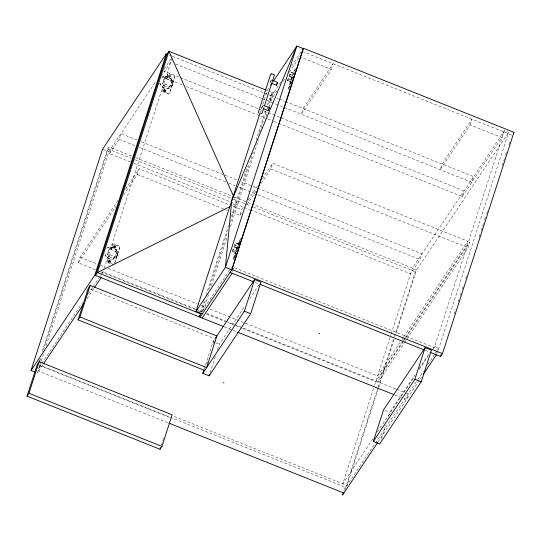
<?xml version="1.0" encoding="UTF-8"?>
<svg xmlns="http://www.w3.org/2000/svg" width="541" height="541" viewBox="0 0 541 541"><rect width="100%" height="100%" fill="white"/><g stroke="black" fill="none" stroke-linecap="round" stroke-linejoin="round"><path stroke-width="0.41" stroke-dasharray="2.71 2.03" d="M288.908 89.055L288.191 88.758L288.306 88.19L293.709 71.493L295.359 68.66M236.201 253.242L232.346 251.7L232.434 250.909L234.591 244.748L235.917 242.76L238.446 243.768M287.569 80.21L291.43 81.752L291.342 82.536L287.481 80.994L287.569 80.21L289.726 74.043L291.051 72.054L293.58 73.062M262.493 107.558L263.068 105.292M233.874 259.173L233.888 259.646M240.61 239.278L240.698 238.696L238.48 242.456L233.103 259.125L233.766 259.761M288.975 88.589L293.56 74.381M39.047 361.253L39.567 359.65M42.157 351.636L107.645 148.87L108.924 146.963L132.471 156.363M39.811 360.948L40.846 357.743M43.429 349.729L108.924 146.963M40.981 361.814L37.356 373.033L42.982 364.62M41.244 361.009L43.571 353.794M46.161 345.78L108.829 151.757L156.193 80.94M40.474 365.439L38.634 371.126L168.109 422.846M130.706 162.084L109.539 153.63L111.378 147.943M95.459 269.709L78.235 262.825L80.075 257.137L118.533 199.636M109.539 153.63L119.108 139.328L120.947 133.641L137.407 140.214M108.951 256.38L107.253 254.277L108.68 249.854L109.749 248.265L112.258 247.839L116.646 249.59L117.289 251.274L115.862 255.704L114.692 257.448L113.231 258.294L108.842 256.542L107.314 261.283A1.143 0.987 33.8 0 0 108.058 262.649L112.968 264.617M164.085 85.681L162.388 83.571L163.822 79.148L164.883 77.559L167.392 77.133L171.781 78.885L172.423 80.575L170.997 84.998L169.827 86.749L168.366 87.588L163.977 85.836L162.449 90.577A1.143 0.987 33.8 0 0 163.193 91.95L168.109 93.911A1.143 0.987 33.8 0 0 169.468 93.383L174.777 76.944A1.143 0.987 33.8 0 0 174.026 75.578L169.117 73.617A1.143 0.987 33.8 0 0 167.757 74.144L166.229 78.885L170.611 80.636L171.254 82.32L169.827 86.749M107.253 254.277L108.315 252.688L109.749 248.265M162.388 83.571L163.45 81.982L164.883 77.559M102.513 273.415L103.209 271.271M104.244 268.065L172.146 57.826M114.692 257.448L116.119 253.026L115.476 251.342L111.088 249.584L112.623 244.843A1.143 0.987 33.8 0 1 113.982 244.316L118.892 246.277A1.143 0.987 33.8 0 1 119.642 247.65L114.327 264.089M109.059 256.224L107.524 260.965A1.143 0.987 33.8 0 0 108.274 262.331L112.481 264.015M164.194 85.519L162.658 90.259A1.143 0.987 33.8 0 0 163.409 91.632L168.319 93.593A1.143 0.987 33.8 0 0 169.678 93.066L174.986 76.626A1.143 0.987 33.8 0 0 174.243 75.26M123.733 194.807L137.333 174.472L139.172 168.778L229.107 204.701M114.543 263.771L119.852 247.332A1.143 0.987 33.8 0 0 119.108 245.959L114.192 243.998A1.143 0.987 33.8 0 0 112.832 244.525L111.196 249.428L108.68 249.854M259.957 113.312L267.464 90.063L269.337 87.27M200.576 311.974L203.943 301.553M206.013 295.136L228.545 225.387M231.392 216.569L247.704 166.053M255.994 140.403L265.577 110.736M267.389 105.123L270.493 95.5L272.407 92.639L270.838 92.017M201.455 312.319L205.857 298.693M208.704 289.868L227.869 230.54M230.716 221.722L253.249 151.974M259.464 132.728L266.97 109.478M267.227 108.68L272.407 92.639M203.342 310.662L208.522 294.629M211.369 285.804L227.166 236.897M230.534 226.476L258.503 139.889M266.01 116.64L267.565 111.825M269.12 107.017L273.78 92.585L268.87 90.624M161.299 445.311L163.598 438.203M231.961 212.268L239.785 215.392L241.624 209.698L243.477 206.933M232.346 251.7L234.72 247.494L235.917 242.76M287.481 80.994L289.854 76.795L291.051 72.054M234.125 258.395L239.379 242.199M236.532 251.714L237.722 248.028L233.861 246.486M239.284 243.369L239.704 242.07M295.298 69.951L295.744 68.579M232.616 271.805L233.306 269.675M233.536 268.965L233.996 267.538M204.092 369.368L213.026 341.709L214.432 339.613M206.77 364.14L207.541 361.767M213.411 343.589L214.432 340.431M261.093 183.527L270.825 168.988L272.657 163.294L467.735 241.212L465.896 246.906L405.337 337.449M210.151 372.681L215.514 356.086M217.556 349.763L219.342 344.232L245.026 305.834M331.261 69.41L333.1 63.723L303.122 108.538L301.29 114.225L331.261 69.41L299.687 56.798M373.588 388.397L342.778 483.769L373.27 438.183M374.622 385.192L390.927 334.703M391.19 333.898L412.418 268.18L504.361 130.712L508.574 132.396L438.934 347.991L437.256 350.5M343.981 490.687L344.441 489.267L417.564 379.938M345.253 488.78L377.814 387.978M378.071 387.18L394.125 337.489M394.382 336.685L415.353 271.771L508.574 132.396M394.105 339.586L346.991 485.453L172.735 415.853M396.174 333.175L416.624 269.864L254.06 204.931M250.652 209.996L410.578 273.868L420.141 259.565L421.98 253.878L241.671 181.857M470.203 124.903L472.036 119.216L442.065 164.031L440.225 169.718L470.203 124.903L501.778 137.515L503.617 131.828M381.182 439.211L385.774 424.983M388.58 416.293L389.858 412.337L415.075 374.636M274.091 121.488L462.237 196.633L464.077 190.946L280.63 117.674M432.847 349.114L434.727 346.308L504.361 130.712M436.817 353.368L437.5 351.237M437.73 350.521L438.19 349.101L232.671 267.011M454.291 313.983L455.84 309.168M458.173 301.952L459.208 298.747M460.242 295.542L461.284 292.336M462.318 289.124L463.353 285.918M465.686 278.703L467.235 273.895M479.15 237.012L480.185 233.807M481.22 230.601L483.553 223.386M484.587 220.173L485.622 216.968M486.657 213.763L488.212 208.954M502.197 165.661L504.53 158.439M505.565 155.233L506.599 152.028M508.932 144.812L509.967 141.607M235.301 255.717L235.105 256.251M239.507 241.421L239.879 240.65L239.609 241.469M235.234 256.238L235.369 255.873M294.859 70.506L294.588 71.006L294.852 70.188M290.098 84.849L289.888 85.546L290.104 85.187M290.125 85.823L288.204 88.778M169.144 75.524C168.684 76.944 171.132 76.159 170.05 75.213C168.271 75.267 170.287 75.125 170.077 76.18M169.299 75.287L169.482 76.017L170.239 75.936M164.444 90.07C163.984 91.483 166.432 90.699 165.357 89.752C163.571 89.813 165.593 89.664 165.384 90.719M164.606 89.826L164.789 90.557L165.539 90.482M114.002 246.229C113.549 247.643 115.997 246.865 114.915 245.912C113.13 245.972 115.152 245.83 114.942 246.879M114.165 245.993L114.347 246.723L115.105 246.642M109.309 260.769C108.849 262.182 111.297 261.404 110.222 260.451C108.437 260.512 110.459 260.37 110.249 261.425M109.465 260.532L109.654 261.262L110.405 261.181M291.038 82.726L291.389 82.158M164.166 69.025L171.24 58.448M161.204 76.396L170.767 62.093L172.336 62.722M166.229 78.885L167.392 77.133M163.977 85.836L165.147 84.092L163.45 81.982M170.611 80.636L171.781 78.885M171.254 82.32L172.423 80.575M168.366 87.588L169.536 85.843L170.997 84.998M159.872 83.192A6.661 5.762 33.8 0 0 163.26 87.574L164.302 88.082A6.661 5.762 33.8 0 0 172.227 85.005L172.336 84.849A6.661 5.762 33.8 0 0 167.981 76.863L166.885 76.518A6.661 5.762 33.8 0 0 161.766 77.505M125.566 189.113L139.172 168.778M78.235 262.825L115.76 206.73M111.088 249.584L112.258 247.839M108.842 256.542L110.012 254.791L108.315 252.688M115.355 247.271A1.143 0.987 33.8 0 0 114.591 245.546A1.143 0.987 33.8 0 0 113.468 246.845A1.143 0.987 33.8 0 0 115.355 247.271L115.456 247.136M115.476 251.342L116.646 249.59M39.195 367.346L41.542 363.843M41.88 363.329L82.34 302.845M88.406 293.777L92.653 287.42M93.106 286.75L98.753 278.304M99.213 277.614L100.626 275.497M101.093 274.808L102.973 271.995L195.565 308.979M116.119 253.026L117.289 251.274M113.231 258.294L114.401 256.542L115.862 255.704M87.067 298.72L94.1 288.204M105.096 254.933A6.661 5.762 33.8 0 0 108.126 258.28L109.167 258.787A6.661 5.762 33.8 0 0 117.093 255.71L117.194 255.548A6.661 5.762 33.8 0 0 112.846 247.562L111.75 247.223A6.661 5.762 33.8 0 0 107.503 247.663M280.793 82.104L271.548 95.926L269.709 101.613L276.735 91.111M291.538 66.036L301.053 51.808M283.295 81.306L285.168 78.506M289.381 72.203L298.747 58.198M248.109 200.001L258.3 184.765M262.466 178.53L272.657 163.294M239.785 215.392L242.097 211.93M246.73 204.998L256.461 190.459M234.672 257.144L233.09 259.477M201.915 311.515L231.42 267.403M249.699 298.848L259.038 284.891M462.237 196.633L501.778 137.515M400.13 342.284L377.598 375.975L210.043 309.053M402.01 339.478L403.417 337.374M403.89 336.671L467.735 241.212M402.991 340.958L375.758 381.669L242.659 328.502M403.458 340.255L404.864 338.152M403.173 341.723L379.701 376.813L377.868 382.507L404.154 343.204M403.647 341.019L405.527 338.213M405.993 337.51L469.838 242.057L468.006 247.744L406.501 339.694M404.627 342.5L406.034 340.39M419.282 368.353L429.554 352.996M377.496 431.874L414.555 376.468M419.248 369.449L428.161 356.127M417.828 379.552L423.454 371.133M427.877 364.519L435.18 353.598M435.377 353.307L437.06 350.791M378.186 441.76L421.365 377.199M263.075 105.576C262.399 106.009 261.012 107.997 262.371 107.977M271.237 80.007L270.716 81.84M271.122 80.453L270.013 81.745L270.486 82.739M232.887 205.167L236.674 203.281L233.922 197.113M163.822 79.148L166.33 78.722L167.967 73.826A1.143 0.987 33.8 0 1 169.326 73.299M302.291 51.415L512.036 135.189M291.281 72.366L293.391 73.211M289.726 74.043L293.587 75.584M288.995 75.781L292.857 77.322M289.854 76.795L291.957 77.633M288.806 79.013L291.335 80.021M290.963 79.973L291.315 80.115M290.348 83.375L290.7 83.51M169.347 55.101L171.7 56.041M172.484 56.352L273.861 96.846M276.87 98.049L278.48 98.692M279.224 98.989L284.708 101.181M285.492 101.492L473.639 176.643L471.806 182.331L265.624 99.984M175.473 63.973L261.709 98.415M262.493 98.733L264.84 99.666M163.037 70.709L179.504 77.282M180.288 77.593L279.846 117.363M161.989 76.707L182.371 84.849M186.287 86.418L267.038 118.668M267.815 118.979L273.306 121.17M165.147 84.092L169.536 85.843M270.825 168.988L465.896 246.906M141.329 141.776L224.427 174.973M225.212 175.284L237.756 180.295M119.108 139.328L135.575 145.901M139.49 147.47L225.725 181.911M228.863 183.162L235.132 185.671M239.054 187.233L254.73 193.495M257.868 194.753L420.141 259.565M135.615 157.62L233.732 196.809M234.463 197.1L247.075 202.138M247.785 202.422L253.357 204.647M107.645 148.87L131.199 158.27M135.122 159.838L232.454 198.716M233.239 199.034L250.51 205.932M253.648 207.183L415.353 271.771M103.216 149.512L108.829 151.757M133.843 163.335L230.27 201.854M231.054 202.165L249.868 209.678M233.022 206.263L241.624 209.698M137.333 174.472L224.928 209.455M225.705 209.766L227.274 210.395M236.147 243.071L238.953 244.194M234.591 244.748L237.675 245.979M234.72 247.494L237.526 248.617M233.671 249.712L236.83 250.977M239.474 242.361A6.661 0.798 -68.2 0 0 235.829 250.679L236.18 250.814M232.434 250.909L236.295 252.451M235.213 254.074L235.558 254.216M434.727 346.308L438.934 347.991M255.095 282.395L259.071 283.984M425.375 350.406L429.608 352.096M110.012 254.791L114.401 256.542M80.075 257.137L97.299 264.015M100.43 265.266L105.123 267.146M108.261 268.397L197.519 304.049M201.428 305.611L205.343 307.173M196.187 309.229L202.449 311.731M206.554 313.367L225.381 320.887M226.172 321.205L234.016 324.336M234.801 324.647L395.66 388.905M396.445 389.216L405.081 392.665M405.865 392.976L408.218 393.916L406.379 399.61L404.026 398.67M100.937 271.9L201.942 312.238M206.642 314.118L235.612 325.689M236.39 326L241.874 328.191M224.393 326.92L232.238 330.051M233.022 330.362L236.944 331.931M394.612 394.91L403.241 398.352M90.624 289.198L214.162 338.538M213.026 341.709L215.135 342.548M215.832 342.832L219.342 344.232M384.949 410.376L389.858 412.337M38.012 364.458L345.713 487.36M39.608 365.479L169.455 417.341M290.862 83.483A6.661 0.798 -68.2 0 1 293.35 74.881M290.74 83.125A6.661 0.798 -68.2 0 1 290.679 80.893A6.661 0.798 -68.2 0 1 293.438 73.792M293.864 72.947A6.661 0.798 -68.2 0 1 294.257 72.224M235.957 253.966A6.661 0.798 -68.2 0 1 237.763 246.608M238.209 245.587A6.661 0.798 -68.2 0 1 238.655 244.633M239.081 243.788A6.661 0.798 -68.2 0 1 239.474 243.071M235.903 253.425A6.661 0.798 -68.2 0 1 235.829 250.679M172.227 85.005A6.661 5.762 33.8 0 0 167.872 77.018L166.777 76.68A6.661 5.762 33.8 0 0 161.664 77.661M172.336 84.849A6.661 5.762 33.8 0 1 164.403 87.926L163.368 87.419A6.661 5.762 33.8 0 1 159.98 83.037M117.093 255.71A6.661 5.762 33.8 0 0 112.738 247.724L111.642 247.379A6.661 5.762 33.8 0 0 106.53 248.366M117.194 255.548A6.661 5.762 33.8 0 1 109.268 258.632L108.234 258.118A6.661 5.762 33.8 0 1 104.846 253.736M234.753 256.163L235.179 255.19L234.753 256.163M223.426 382.521L223.21 382.839L223.913 383.123L224.13 382.805L223.426 382.521M319.136 333.155L318.92 333.472L319.623 333.75L319.832 333.432L319.136 333.155M168.555 76.22A1.143 0.987 33.8 0 0 170.442 76.653A1.143 0.987 33.8 0 0 169.678 74.922A1.143 0.987 33.8 0 0 168.555 76.22M163.855 90.76A1.143 0.987 33.8 0 0 165.742 91.192A1.143 0.987 33.8 0 0 164.978 89.468A1.143 0.987 33.8 0 0 163.855 90.76M163.909 90.678A1.143 0.987 33.8 0 0 165.796 91.111A1.143 0.987 33.8 0 0 165.032 89.387A1.143 0.987 33.8 0 0 163.909 90.678M113.421 246.919A1.143 0.987 33.8 0 0 115.307 247.352A1.143 0.987 33.8 0 0 114.536 245.628A1.143 0.987 33.8 0 0 113.421 246.919M108.721 261.465A1.143 0.987 33.8 0 0 110.607 261.898A1.143 0.987 33.8 0 0 109.843 260.167A1.143 0.987 33.8 0 0 108.721 261.465M108.775 261.384A1.143 0.987 33.8 0 0 110.662 261.817A1.143 0.987 33.8 0 0 109.897 260.093A1.143 0.987 33.8 0 0 108.775 261.384"/><path stroke-width="0.81" d="M268.377 110.141L268.329 110.574L269.479 107.76L263.893 105.529M276.573 84.748L276.492 85.282L277.648 82.469L272.062 80.237M34.55 371.917L31.04 370.511L102.513 149.235L166.29 53.884L167.696 54.445M27.05 396.154L37.261 364.539L39.175 361.679L172.146 414.791L161.935 446.406L160.028 449.267L27.05 396.154L28.964 393.293L39.175 361.679M78.073 319.873L88.284 288.258L90.198 285.398L216.853 335.988L206.642 367.603L79.987 317.012L78.073 319.873L204.728 370.463M79.987 317.012L90.198 285.398M31.04 370.511L94.817 275.159L166.29 53.884M202.307 313.868L195.991 311.346L259.957 113.312M263.886 107.558L261.986 113.414L261.06 113.806M264.407 105.948L274.253 75.449L274.037 74.861M199.541 315.18L199.02 316.783L200.934 313.922L97.434 272.583L95.52 275.443L166.993 54.161L168.907 51.3L266.138 90.137M160.028 449.267L160.535 447.684M200.075 317.202L231.967 269.526L303.433 48.25L513.95 132.329L442.477 353.611L440.563 356.472L430.081 352.286M215.365 338.22L254.588 279.575L260.904 282.098L250.693 313.706L209.13 375.846L202.821 373.324L203.835 370.159M209.13 375.846L209.644 374.264M202.821 373.324L244.376 311.183L254.588 279.575M343.292 492.824L342.602 494.954L377.713 442.464M373.331 441.429L383.542 409.814L425.104 347.68L431.42 350.203L421.209 381.818L379.647 443.951L373.331 441.429L414.893 379.295L425.104 347.68M440.563 356.472L441.084 354.869M276.674 84.43L276.945 83.699M268.606 109.438L268.776 108.991M277.249 83.023L277.648 82.469M269.127 108.227L269.479 107.76M43.456 363.924L83.781 303.629M94.567 287.501L101.133 277.689M270.737 85.174L272.137 83.077M273.543 80.981L296.908 46.046L303.224 48.568L231.751 269.844L225.435 267.322L231.731 200.704L296.908 46.046L225.435 267.322L195.991 311.346M202.178 318.047L232.157 273.232M513.186 133.478L513.95 132.329M423.231 374.413L436.357 354.795M229.864 206.676L97.434 272.583L168.907 51.3L233.577 196.342M271.217 73.928L270.588 74.509L258.409 112.23L258.916 113.103M271.224 73.928L272.962 74.131L274.03 74.847M271.602 83.328L276.492 85.282M263.433 108.619L268.329 110.574M231.967 269.526L442.477 353.611M230.053 272.387L253.587 281.787M259.788 284.268L424.13 349.912M244.376 311.183L250.693 313.706M414.893 379.295L421.209 381.818M94.817 275.159L223.609 326.602M237.729 332.242L393.828 394.592M168.893 423.157L343.88 493.047M28.964 393.293L161.935 446.406M295.4 71.507A6.661 0.798 -68.2 0 1 295.183 72.683M294.967 73.495A6.661 0.798 -68.2 0 1 294.683 74.408M293.959 76.47A6.661 0.798 -68.2 0 1 293.54 77.552M240.19 242.72A6.661 0.798 -68.2 0 1 240.048 243.389M239.832 244.194A6.661 0.798 -68.2 0 1 239.548 245.114M239.21 246.114A6.661 0.798 -68.2 0 1 238.824 247.176"/></g></svg>
